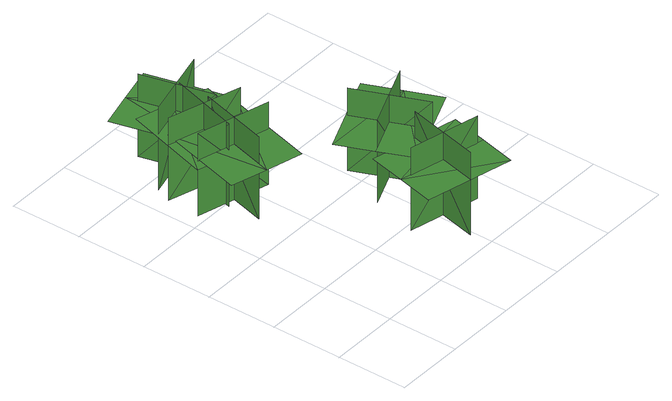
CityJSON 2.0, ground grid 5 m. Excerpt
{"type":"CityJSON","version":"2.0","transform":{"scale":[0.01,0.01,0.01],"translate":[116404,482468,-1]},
"CityObjects":{
"tree1":{"type":"SolitaryVegetationObject","geometry":[{"type":"MultiSurface","lod":"1","boundaries":[[[0,1,2]],[[0,2,3]],[[4,5,6]],[[4,6,7]],[[8,9,10]],[[8,10,11]],[[8,11,12]],[[8,12,13]]]}]},
"tree2":{"type":"SolitaryVegetationObject","geometry":[{"type":"MultiSurface","lod":"1","boundaries":[[[14,15,16]],[[14,16,17]],[[18,19,20]],[[18,20,21]],[[22,23,24]],[[22,24,25]],[[22,25,26]],[[22,26,27]]]}]},
"tree3":{"type":"SolitaryVegetationObject","geometry":[{"type":"MultiSurface","lod":"1","boundaries":[[[28,29,30]],[[28,30,31]],[[32,33,34]],[[32,34,35]],[[36,37,38]],[[36,38,39]],[[36,39,40]],[[36,40,41]]]}]},
"tree4":{"type":"SolitaryVegetationObject","geometry":[{"type":"MultiSurface","lod":"1","boundaries":[[[42,43,44]],[[42,44,45]],[[46,47,48]],[[46,48,49]],[[50,51,52]],[[50,52,53]],[[50,53,54]],[[50,54,55]]]}]},
"tree5":{"type":"SolitaryVegetationObject","geometry":[{"type":"MultiSurface","lod":"1","boundaries":[[[56,57,58]],[[56,58,59]],[[60,61,62]],[[60,62,63]],[[64,65,66]],[[64,66,67]],[[64,67,68]],[[64,68,69]]]}]}
},
"vertices":[
[621,1420,98],[621,1420,718],[105,1559,718],[105,1559,98],[305,1246,98],[305,1246,718],[440,1743,718],[440,1743,98],[284,1169,517],[542,1099,517],[710,1718,517],[452,1788,517],[193,1858,517],[26,1239,517],
[127,1800,92],[127,1800,712],[639,1648,712],[639,1648,92],[447,1966,92],[447,1966,712],[301,1472,712],[301,1472,92],[470,2042,510],[213,2119,510],[31,1504,510],[287,1427,510],[544,1351,510],[726,1966,510],
[175,1917,90],[175,1917,710],[693,2049,710],[693,2049,90],[366,2224,90],[366,2224,710],[493,1724,710],[493,1724,90],[346,2301,509],[87,2235,509],[245,1613,509],[504,1679,509],[764,1745,509],[606,2367,509],
[973,145,93],[973,145,713],[1094,666,713],[1094,666,93],[788,455,93],[788,455,713],[1290,339,713],[1290,339,93],[710,473,511],[649,213,511],[1274,67,511],[1335,328,511],[1396,589,511],[771,734,511],
[1024,1128,99],[1024,1128,719],[1231,635,719],[1231,635,99],[1355,985,99],[1355,985,719],[880,785,719],[880,785,99],[1429,1016,517],[1325,1263,517],[733,1014,517],[837,767,517],[941,521,517],[1532,769,517]
]}
